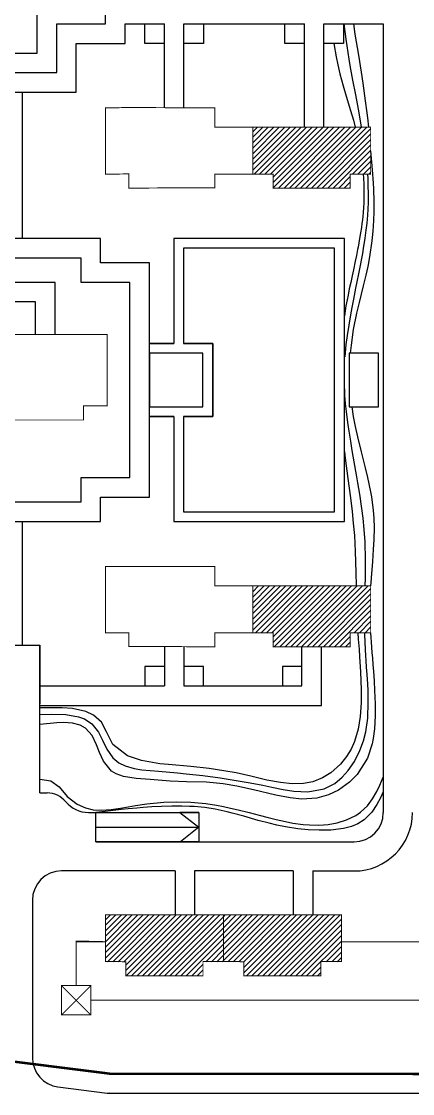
# Model space of a CAD drawing. Extents: x 164940 to 3842273, y 640355 to 1124023.
# Drawn here: x 3723480 to 3725085, y 1081053 to 1085448 of the extents above; entities that cross this region are included whole.
import ezdxf

# ---------------------------------------------------------------- set-up
doc = ezdxf.new("R2010")
doc.units = 0
doc.header["$LTSCALE"] = 1000
doc.header["$MEASUREMENT"] = 0
doc.linetypes.add('ACAD_ISO04W100', pattern=[30.5, 24, -3, 0.5, -3])
for name, color, linetype in [('HACTH', 8, 'Continuous'), ('ROAD', 4, 'Continuous'), ('T-房间', 7, 'Continuous'), ('地裂缝坐标戳', 130, 'Continuous'), ('红线', 1, 'Continuous'), ('道牙', 3, 'Continuous')]:
    doc.layers.add(name, color=color, linetype=linetype)
pattern_1 = [(45, (3422226.21655466, 1110707.083654269), (-11.22532015133644, 11.22532015133644), [])]

msp = doc.modelspace()

# ---------------------------------------------------------------- hatches: boundary and pattern name
at = {"layer": 'HACTH'}
h = msp.add_hatch(dxfattribs=at)
h.set_pattern_fill('ANSI31', color=6, scale=10, style=0)
h.set_pattern_definition(pattern_1)
h.paths.add_polyline_path([(3724428.894483129, 1085014.917411552), (3724428.894483091, 1084822.917410963), (3724512.894483095, 1084822.917410944), (3724512.894483086, 1084764.917410937), (3724828.894483147, 1084764.917410937), (3724828.894483138, 1084822.917410944), (3724912.894483142, 1084822.917410963), (3724912.894483104, 1085014.917411552)])
h = msp.add_hatch(dxfattribs=at)
h.set_pattern_fill('ANSI31', color=6, scale=10, style=0)
h.set_pattern_definition(pattern_1)
h.paths.add_polyline_path([(3724912.894483095, 1083134.041892429), (3724428.89448311, 1083134.041892429), (3724428.894483147, 1082942.04189184), (3724512.894483086, 1082942.041891821), (3724512.894483076, 1082884.041891814), (3724828.894483138, 1082884.041891814), (3724828.894483129, 1082942.04189184), (3724912.894483123, 1082942.04189184)])
h = msp.add_hatch(dxfattribs=at)
h.set_pattern_fill('ANSI31', color=6, scale=10, style=0)
h.set_pattern_definition(pattern_1)
h.paths.add_polyline_path([(3723824.894483106, 1081785.078245633), (3723824.894483069, 1081593.078245063), (3723908.894483063, 1081593.078245044), (3723908.894483063, 1081535.078245037), (3724224.894483125, 1081535.078245037), (3724224.894483116, 1081593.078245044), (3724308.894483045, 1081593.078245063), (3724308.894483082, 1081785.078245633)])
h = msp.add_hatch(dxfattribs=at)
h.set_pattern_fill('ANSI31', color=6, scale=10, style=0)
h.set_pattern_definition(pattern_1)
h.paths.add_polyline_path([(3724792.894483058, 1081785.078245633), (3724308.894483082, 1081785.078245633), (3724308.89448311, 1081593.078245063), (3724392.894483039, 1081593.078245044), (3724392.894483039, 1081535.078245037), (3724708.894483101, 1081535.078245037), (3724708.894483091, 1081593.078245044), (3724792.894483086, 1081593.078245063)])

# ---------------------------------------------------------------- linework, layer by layer
at = {"layer": 'ROAD', "color": 8, "ltscale": 6}
for p, q in [((3723904.892514924, 1085438.08499907), (3724066.895474212, 1085438.08499907)), ((3724146.895474212, 1085438.08499907), (3724640.895474197, 1085438.08499907)), ((3724720.895474197, 1085438.08499907), (3724964.890515607, 1085438.08499907)), ((3723554.894482333, 1082650.533390109), (3723554.894482333, 1082890.533389103)), ((3723554.899274584, 1082724.04189187), (3724066.891078044, 1082724.041890827)), ((3724146.891078044, 1082724.041890827), (3724630.899273798, 1082724.041890827)), ((3723554.8992745, 1082644.041891851), (3724710.899273798, 1082644.041891851)), ((3723754.61821772, 1082205.065092006), (3724208.48231376, 1082205.066092227)), ((3724208.48231376, 1082205.066092227), (3724130.55957414, 1082205.066092227)), ((3723784.894482333, 1082085.086724338), (3724844.882704912, 1082085.086724338))]:
    msp.add_line(p, q, dxfattribs=at)
at = {"layer": 'ROAD', "color": 8}
for p, q in [((3724964.890515607, 1085438.08499907), (3724964.887141481, 1084118.080201641)), ((3724964.887141481, 1084118.080201641), (3724964.882704912, 1082205.086430878)), ((3723444.896878459, 1082890.533388079), (3723554.894482333, 1082890.533389103)), ((3723554.894482333, 1082650.533389103), (3723554.894482333, 1082650.533390109)), ((3723554.894477751, 1082285.086724338), (3723584.894508056, 1082285.086724338)), ((3724674.946476387, 1081965.086724338), (3724844.882702649, 1081965.086724338))]:
    msp.add_line(p, q, dxfattribs=at)
at = {"layer": 'ROAD', "color": 8, "ltscale": 6}
for points in [[(3723444.896878459, 1085238.089104992), (3723624.893352369, 1085238.089104992), (3723624.893352369, 1085438.087430102), (3723824.892514924, 1085438.087430102), (3723824.892514924, 1085638.087430102)], [(3723444.896878459, 1085318.089104992), (3723544.893352369, 1085318.089104992), (3723544.893352369, 1085518.087430102), (3723744.892514924, 1085518.087430102), (3723744.892514924, 1085638.087430102)], [(3723444.896878459, 1085158.089104992), (3723704.893352369, 1085158.089104992), (3723704.893352369, 1085358.087430102), (3723904.892514924, 1085358.087430102), (3723904.892514924, 1085438.08499907)], [(3724066.895474212, 1085358.08499907), (3723986.895474212, 1085358.08499907), (3723986.895474212, 1085438.08499907)], [(3724066.895474212, 1085094.04189349), (3724066.895474212, 1085438.090181228)], [(3724146.895474212, 1085094.041893472), (3724146.895474212, 1085438.090181228)], [(3724226.895474212, 1085438.08499907), (3724226.895474212, 1085358.08499907), (3724146.895474212, 1085358.08499907)], [(3724226.895474212, 1085438.08499907), (3724520.895474197, 1085438.08499907)], [(3724640.895474197, 1085358.08499907), (3724560.895474197, 1085358.08499907), (3724560.895474197, 1085438.08499907)], [(3724640.895474197, 1085014.917411552), (3724640.895474197, 1085438.090181228)], [(3724720.895474197, 1085014.917411552), (3724720.895474197, 1085438.090181228)], [(3724800.895474197, 1085438.08499907), (3724800.895474197, 1085358.08499907), (3724720.895474197, 1085358.08499907)], [(3723484.896878459, 1084558.041893028), (3723484.896878459, 1085158.089104992)], [(3723444.896878477, 1083398.041893028), (3723804.894480405, 1083398.041893028), (3723804.894480405, 1083498.041892637), (3724004.894479642, 1083498.041892637), (3724004.894479642, 1084458.041892637), (3723804.894480405, 1084458.041892637), (3723804.894480405, 1084558.041893028), (3723444.896878477, 1084558.041893028)], [(3724104.892995635, 1083828.041892637), (3724104.892995635, 1083398.041892265), (3724804.894380875, 1083398.041892265), (3724804.894380875, 1084558.041893028), (3724104.892995635, 1084558.041893028), (3724104.892995635, 1084128.041892637)], [(3724144.892995635, 1083828.041892637), (3724144.892995635, 1083438.041892265), (3724764.894380875, 1083438.041892265), (3724764.894380875, 1084518.041893028), (3724144.892995635, 1084518.041893028), (3724144.892995635, 1084128.041892637)], [(3722924.894480405, 1083578.041892637), (3722924.894480405, 1083478.041893028), (3723724.894480405, 1083478.041893028), (3723724.894480405, 1083578.041892637), (3723924.894479642, 1083578.041892637), (3723924.894479642, 1084378.041892637), (3723724.894480405, 1084378.041892637), (3723724.894480405, 1084478.041893028), (3723364.894482352, 1084478.041893028)], [(3723617.989206815, 1084164.041892932), (3723617.989206815, 1084378.041892637), (3723364.89448237, 1084378.041892637)], [(3723537.989206815, 1084164.041892932), (3723537.989206815, 1084298.041892637), (3723324.894482352, 1084298.041892637)], [(3724004.894485053, 1084128.041892637), (3724104.892995635, 1084128.041892637)], [(3724104.892995635, 1084128.041892637), (3724004.894485053, 1084128.041892637)], [(3724144.892995635, 1084128.041892637), (3724264.892995635, 1084128.041892637), (3724264.892995635, 1083828.041892637), (3724144.892995635, 1083828.041892637)], [(3724144.892995635, 1083828.041892637), (3724264.892995635, 1083828.041892637), (3724264.892995635, 1084128.041892637), (3724144.892995635, 1084128.041892637)], [(3724104.892995635, 1083828.041892637), (3724004.894485053, 1083828.041892637)], [(3724004.894485053, 1083828.041892637), (3724104.892995635, 1083828.041892637)], [(3724804.894380875, 1083685.208427504), (3724808.28559255, 1083656.965758548)], [(3724808.28559255, 1083656.965758548), (3724819.156349709, 1083573.529465114)], [(3723484.896878459, 1082890.533388079), (3723484.896878459, 1083398.041893028)], [(3723444.896878459, 1082890.533388079), (3723554.894482333, 1082890.533389103), (3723554.894482333, 1082650.533390109), (3723554.894482333, 1082650.533389103)], [(3723554.8992745, 1082644.041891851), (3724710.899273798, 1082644.041890827), (3724710.899273798, 1082884.041891851)], [(3724066.891078044, 1082884.041891851), (3724066.891078044, 1082724.041890827)], [(3724146.891078044, 1082884.041891851), (3724146.891078044, 1082724.041890827)], [(3724630.899273798, 1082724.041890827), (3724630.899273798, 1082884.041891851)], [(3724066.891078044, 1082804.041890827), (3723986.891078044, 1082804.041890827), (3723986.891078044, 1082724.041890827)], [(3724226.891078044, 1082724.041890827), (3724226.891078044, 1082804.041890827), (3724146.891078044, 1082804.041890827)], [(3724630.899273798, 1082804.041890827), (3724550.899273798, 1082804.041890827), (3724550.899273798, 1082724.041890827)], [(3723554.894477751, 1082285.086723183), (3723554.894482333, 1082650.533387949)], [(3723554.899270719, 1082341.266855196), (3723601.082477568, 1082335.127368242), (3723635.067747569, 1082309.526242696), (3723667.778604392, 1082271.023060427), (3723708.714477753, 1082239.585598566), (3723742.854521738, 1082223.890489124), (3723773.820146451, 1082216.235726447), (3723807.186247313, 1082213.91938337), (3723848.598391561, 1082216.935143051), (3723887.04327408, 1082223.028445755), (3723918.133613326, 1082228.681444087), (3723948.162937051, 1082233.755365115), (3723994.752370499, 1082240.398029842), (3724064.445089547, 1082247.058570933), (3724117.420848476, 1082249.031551302), (3724175.184206821, 1082247.639714841), (3724236.787088167, 1082241.599542395), (3724280.890665993, 1082234.603092436), (3724309.144744312, 1082229.164144591), (3724337.974358786, 1082222.981369261), (3724369.335475171, 1082215.669708223), (3724413.840764089, 1082204.545187586), (3724455.610183354, 1082193.666169018), (3724492.424543349, 1082184.063963023), (3724525.192929458, 1082175.892051019), (3724563.350463908, 1082167.317212903), (3724594.051704777, 1082161.513195009), (3724635.4551844, 1082155.776885942), (3724661.934222931, 1082153.656816491), (3724700.066646094, 1082153.148642768), (3724739.191362903, 1082156.251583555), (3724776.01133107, 1082163.035225616), (3724813.690186504, 1082174.571572383), (3724851.394367635, 1082192.422135443), (3724871.485335443, 1082205.773997501), (3724900.21426875, 1082232.854179618), (3724921.103868678, 1082261.288887773), (3724938.272373116, 1082291.539517295), (3724950.751124451, 1082317.34545133), (3724964.8830388, 1082349.056040411)], [(3724964.88290225, 1082290.175767977), (3724953.206912715, 1082265.408266418), (3724938.552842455, 1082237.783516374), (3724917.076722279, 1082206.191282262), (3724886.227490919, 1082175.061245308), (3724860.306391258, 1082158.478566323), (3724834.360824319, 1082147.42689411), (3724802.027877782, 1082138.729339362), (3724749.096288959, 1082132.328955185), (3724701.279054888, 1082131.801674318), (3724655.954547374, 1082134.110054978), (3724613.854931079, 1082138.361689792), (3724564.066142661, 1082145.965535872), (3724528.140847113, 1082153.109458209), (3724496.170007529, 1082160.555428778), (3724451.652324859, 1082172.388726183), (3724392.853139581, 1082189.241351736), (3724344.36703421, 1082202.652433839), (3724323.740854802, 1082207.878127088), (3724274.683060123, 1082218.427059398), (3724232.000278912, 1082224.868763787), (3724189.029965455, 1082228.925153975), (3724168.943444023, 1082230.092707322), (3724137.657683974, 1082231.099273328), (3724097.441028392, 1082231.124627244), (3724055.020568257, 1082229.871644255), (3724015.505384279, 1082227.774027035), (3723979.962422511, 1082225.268852831), (3723953.40185195, 1082223.068681479), (3723917.865160814, 1082219.755875197), (3723889.099737497, 1082216.820335992), (3723823.926821228, 1082209.594277953), (3723784.894142382, 1082205.065158725)], [(3724208.483547892, 1082205.066092227), (3724208.483812304, 1082085.085790817), (3723784.892857874, 1082085.086724338)], [(3723784.894482389, 1082085.065158725), (3723784.894142382, 1082205.065158725)], [(3724130.533759629, 1082205.085962609), (3724208.482710447, 1082145.085790817), (3724132.847781114, 1082085.085957506)], [(3723784.893065661, 1082145.086724338), (3724208.482710447, 1082145.085790817)], [(3724110.658112064, 1081965.086724301), (3724110.658112045, 1081865.078245745)], [(3724110.946476411, 1081965.086724301), (3724110.946476411, 1081785.078245708)], [(3724190.658112064, 1081965.086724301), (3724190.658112036, 1081785.078245689)], [(3724594.946476387, 1081965.086724338), (3724190.658112064, 1081965.086724301)], [(3724594.946476387, 1081965.086724338), (3724594.946476387, 1081784.686724403)], [(3724674.946476387, 1081965.086724338), (3724674.946476387, 1081784.686724403)]]:
    msp.add_lwpolyline(points, dxfattribs=at)
for points in [[(3724004.894485053, 1083868.041892637), (3724224.892995635, 1083868.041892637), (3724224.892995635, 1084088.041892637), (3724004.894485053, 1084088.041892637)], [(3724824.894380875, 1083868.041892637), (3724944.898959182, 1083868.04203323), (3724944.898959182, 1084088.04203323), (3724824.894380875, 1084088.041892637)], [(3724066.891078044, 1082724.041890827), (3724066.891078044, 1082724.041890827)]]:
    msp.add_lwpolyline(points, close=True, dxfattribs=at)
msp.add_lwpolyline([(3724110.946476411, 1081965.086724301), (3723644.894482324, 1081965.086724263, 0.4142135623506111), (3723524.894482333, 1081845.086724263), (3723524.894482333, 1081199.156540044, 0.3780738280428828), (3723629.940050662, 1081080.091998827), (3723831.619291173, 1081054.761212756, 0.03109603935615512), (3723846.501601243, 1081053.825775654), (3725977.153427338, 1081052.545225237)], format="xyb", dxfattribs=at)
for centre, radius, start, end in [((3723584.894482333, 1082185.086724338), 100, 39.51390510129277, 90), ((3723754.617953261, 1082325.065092006), 120, 219.5139051012927, 270.0001334021322)]:
    msp.add_arc(centre, radius, start, end, dxfattribs=at)
at = {"layer": 'ROAD', "color": 8}
for centre, radius in [((3724844.882704912, 1082205.086724338), 120), ((3724844.882702649, 1082205.086724338), 240)]:
    msp.add_arc(centre, radius, 270, 359.9998399174414, dxfattribs=at)
at = {"layer": 'T-房间', "ltscale": 6, "const_width": 4}
for points in [[(3724428.894483101, 1085014.917411552), (3724272.894483123, 1085014.917411514), (3724272.894483114, 1085094.917411458), (3723920.894483112, 1085094.917411514), (3723824.894483143, 1085094.917411496), (3723824.894483097, 1084822.917410963), (3723920.894483093, 1084822.917410926), (3723920.894483093, 1084764.917410956), (3724272.894483142, 1084764.917410937), (3724272.894483132, 1084822.917410926), (3724428.894483138, 1084822.917410944)], [(3724912.894483104, 1085014.917411552), (3724428.894483129, 1085014.917411552), (3724428.894483091, 1084822.917410963), (3724512.894483095, 1084822.917410944), (3724512.894483086, 1084764.917410937), (3724828.894483147, 1084764.917410937), (3724828.894483138, 1084822.917410944), (3724912.894483142, 1084822.917410963)], [(3723831.083931232, 1084164.041892894), (3723324.894482426, 1084164.041892969), (3723324.894482426, 1084164.041892969), (3723324.894482361, 1083872.041892436), (3723324.894482343, 1083814.04189241), (3723735.083931236, 1083814.041892373), (3723735.083931236, 1083872.041892343), (3723831.083931232, 1083872.041892362)], [(3724428.89448311, 1083134.041892485), (3724272.894483132, 1083134.041892466), (3724272.894483132, 1083214.041892391), (3723920.89448313, 1083214.041892447), (3723824.894483153, 1083214.041892429), (3723824.894483106, 1082942.041891896), (3723920.894483112, 1082942.041891877), (3723920.894483102, 1082884.041891907), (3724272.894483151, 1082884.04189187), (3724272.894483151, 1082942.041891877), (3724428.894483147, 1082942.041891877)], [(3724912.894483095, 1083134.041892429), (3724428.894483119, 1083134.041892429), (3724428.894483082, 1082942.04189184), (3724512.894483086, 1082942.041891821), (3724512.894483076, 1082884.041891814), (3724828.894483138, 1082884.041891814), (3724828.894483129, 1082942.04189184), (3724912.894483123, 1082942.04189184)], [(3724308.894483082, 1081785.078245633), (3723824.894483106, 1081785.078245633), (3723824.894483069, 1081593.078245063), (3723908.894483063, 1081593.078245044), (3723908.894483063, 1081535.078245037), (3724224.894483125, 1081535.078245037), (3724224.894483116, 1081593.078245044), (3724308.89448311, 1081593.078245063)], [(3724792.894483058, 1081785.078245633), (3724308.894483082, 1081785.078245633), (3724308.894483045, 1081593.078245063), (3724392.894483039, 1081593.078245044), (3724392.894483039, 1081535.078245037), (3724708.894483101, 1081535.078245037), (3724708.894483091, 1081593.078245044), (3724792.894483086, 1081593.078245063)], [(3723644.658111993, 1081375.078245), (3723764.658111993, 1081375.078245), (3723764.658111993, 1081495.078245), (3723644.658111993, 1081495.078245)]]:
    msp.add_lwpolyline(points, close=True, dxfattribs=at)
for points in [[(3723764.658111993, 1081435.078245), (3725837.346764037, 1081435.078245018), (3725997.346763348, 1081595.078245018), (3725997.346761113, 1082123.804639251)], [(3723824.894483078, 1081675.078245), (3723704.658112003, 1081675.078245018), (3723704.658111993, 1081495.078245)], [(3725165.34229188, 1081675.078244758), (3724792.894483076, 1081675.078244813)], [(3723644.658111993, 1081495.078245), (3723764.658111993, 1081375.078245)], [(3723764.658111993, 1081495.078245), (3723644.658111993, 1081375.078245)]]:
    msp.add_lwpolyline(points, dxfattribs=at)
at = {"layer": '地裂缝坐标戳', "color": 8, "ltscale": 6}
for points in [[(3724875.958594771, 1085014.917411552), (3724871.592353748, 1085039.945709006), (3724862.651198952, 1085088.879038029), (3724851.574349346, 1085147.34034608), (3724840.151917662, 1085207.578768217), (3724829.307997271, 1085267.170332287), (3724824.859848002, 1085293.014429499), (3724812.042417459, 1085375.222597372), (3724803.837742263, 1085438.08499907)], [(3724842.219606534, 1085438.08499907), (3724848.270028111, 1085395.570387811), (3724862.357053876, 1085309.186587044), (3724873.981646111, 1085239.461767439), (3724880.874673629, 1085194.767709159), (3724890.810933148, 1085122.769294222), (3724896.905017456, 1085073.20842103), (3724899.256029043, 1085052.804672782), (3724903.39952763, 1085014.917411552)], [(3724761.586874368, 1085358.08499907), (3724771.000120871, 1085302.917997976), (3724777.91343387, 1085270.254591227), (3724786.834124744, 1085233.711469796), (3724800.626632495, 1085183.581581366), (3724813.055833818, 1085141.416718893), (3724830.651046921, 1085082.43230014), (3724841.897853713, 1085043.026341804), (3724849.397034969, 1085014.917411552)], [(3724912.894483123, 1084917.770356321), (3724919.327968674, 1084840.033561875), (3724922.774687082, 1084785.605255541), (3724923.875967151, 1084762.481215996), (3724925.408184052, 1084708.264135857), (3724925.425776511, 1084667.943170768), (3724924.512521641, 1084632.40313542), (3724921.979482936, 1084588.03930153), (3724918.251346776, 1084548.509596594), (3724908.493925955, 1084482.530021564), (3724900.835360818, 1084444.05552714), (3724892.818454139, 1084408.476126109), (3724881.944255175, 1084363.753382888), (3724865.118704287, 1084296.196575732), (3724854.890501171, 1084252.692232624), (3724841.474045476, 1084185.384237085), (3724832.525933634, 1084121.103434627), (3724829.44952349, 1084088.041897983)], [(3724882.274072047, 1084822.917410963), (3724883.648338903, 1084803.66226944), (3724884.710420238, 1084782.92031153), (3724885.380914405, 1084759.202924994), (3724885.315327754, 1084726.026140255), (3724884.54840753, 1084702.783158188), (3724883.583938301, 1084685.513215893), (3724881.942243285, 1084664.134633605), (3724880.463616986, 1084648.658601408), (3724878.950892536, 1084634.846171987), (3724877.083352551, 1084619.608552855), (3724874.875680588, 1084603.349819341), (3724871.568342371, 1084581.37435804), (3724867.630734721, 1084557.683514234), (3724861.257439747, 1084522.886969586), (3724859.351381863, 1084513.062657852), (3724854.412248123, 1084488.459147391), (3724849.459974913, 1084464.679704745), (3724841.954102114, 1084429.599677556), (3724836.57639005, 1084404.732610033), (3724830.898708411, 1084378.339221579), (3724825.213224262, 1084351.395775498), (3724820.084895406, 1084326.278338608), (3724816.251657818, 1084306.731086829), (3724811.616651582, 1084281.805488904), (3724804.894380875, 1084241.650744126)], [(3724807.99583352, 1084072.806666222), (3724812.959763313, 1084123.479270496), (3724817.668696463, 1084159.923391909), (3724824.141401414, 1084202.360908863), (3724831.542886578, 1084245.228145987), (3724837.186808808, 1084275.603930176), (3724843.782916328, 1084309.609662452), (3724852.643237242, 1084353.97174864), (3724857.91960432, 1084380.185360432), (3724864.504818514, 1084413.182148904), (3724871.098842731, 1084447.07231053), (3724876.452347774, 1084475.70797135), (3724880.148894906, 1084496.367777017), (3724883.796233226, 1084517.745553748), (3724890.373765713, 1084560.081490286), (3724894.67488813, 1084592.170878806), (3724898.019815141, 1084621.717123807), (3724900.855097992, 1084653.311736052), (3724902.501484955, 1084678.424993668), (3724903.627144245, 1084705.913799208), (3724903.994863534, 1084741.613205009), (3724903.295809513, 1084774.840837055), (3724901.99802202, 1084802.684569926), (3724900.677110597, 1084822.917410963)], [(3724890.994467305, 1083134.413067576), (3724891.453809094, 1083164.963509709), (3724891.688802483, 1083241.252445251), (3724889.776040658, 1083314.436341998), (3724886.674875587, 1083364.680948936), (3724882.144357681, 1083411.91182711), (3724877.298998225, 1083451.224011191), (3724868.655541519, 1083509.901379653), (3724860.943208968, 1083556.427189343), (3724855.298359076, 1083588.800883823), (3724845.757378953, 1083642.28213421), (3724837.568661001, 1083688.529582404), (3724830.962243907, 1083727.262955763), (3724824.481936626, 1083767.772099589), (3724819.217376027, 1083803.903740019), (3724813.55001523, 1083848.837352105), (3724810.16351804, 1083881.611616769), (3724807.584779987, 1083913.384035592), (3724804.938208543, 1083972.389044341)], [(3724835.505854439, 1083868.04190508), (3724841.632613799, 1083828.679141075), (3724849.653804459, 1083787.130616651), (3724858.958770389, 1083745.286845107), (3724874.090312121, 1083683.353433617), (3724890.312105415, 1083618.412559674), (3724899.684961213, 1083578.806392987), (3724911.886999344, 1083520.165751007), (3724915.664114177, 1083498.607993618), (3724923.062822612, 1083443.240623557), (3724925.564540884, 1083410.915462681), (3724926.681050954, 1083372.406882093), (3724925.792917021, 1083324.17733739), (3724923.625581924, 1083283.210056414), (3724920.034691066, 1083233.775926594), (3724914.897767937, 1083166.420788959), (3724913.616513133, 1083146.707383291), (3724912.894483095, 1083134.041888852)], [(3724819.156349709, 1083573.529465114), (3724829.570738904, 1083495.089005333), (3724836.53808384, 1083438.402540059), (3724841.695240054, 1083390.463324812), (3724846.024725603, 1083340.894662876), (3724849.828619434, 1083275.117654399), (3724852.283934213, 1083189.450780329), (3724853.213962547, 1083134.041892429)], [(3724860.421322955, 1082942.04189184), (3724862.277703824, 1082915.405878247), (3724865.244954878, 1082874.513963618), (3724867.501227658, 1082842.790413675), (3724871.26704078, 1082781.683103264), (3724873.829490708, 1082707.384493396), (3724873.536146877, 1082654.613321506), (3724869.837242549, 1082598.576931943), (3724861.428199558, 1082546.449550845), (3724846.377935957, 1082495.702760135), (3724832.325328475, 1082464.369216551), (3724814.051505474, 1082434.124768273), (3724788.677037152, 1082402.571312644), (3724749.957790652, 1082367.777067431), (3724715.515519602, 1082346.33766), (3724675.591023777, 1082330.8010359), (3724637.039375694, 1082323.657583211), (3724590.288078476, 1082322.579024498), (3724542.708452407, 1082327.49599249), (3724487.397860045, 1082338.008148697), (3724421.564258177, 1082353.501638499), (3724361.267104464, 1082367.015534741), (3724310.838664694, 1082376.306686968), (3724250.506723447, 1082385.230925855), (3724175.304357473, 1082393.71575971), (3724083.548370402, 1082401.543197249), (3724047.551050147, 1082404.269496285), (3723972.163058331, 1082417.828475413), (3723914.618498923, 1082437.752140042), (3723855.004546268, 1082484.117197943), (3723828.958508464, 1082535.426040766), (3723808.417843644, 1082574.578307577), (3723775.579380643, 1082604.510674131), (3723744.149412083, 1082619.003196572), (3723689.507932419, 1082630.704765421), (3723647.075925654, 1082633.835246813), (3723570.154818173, 1082633.771499422), (3723554.894482119, 1082633.771499608)], [(3724912.894483123, 1082942.04189184), (3724914.015529443, 1082921.283509851), (3724915.068832094, 1082904.167052236), (3724916.660987556, 1082880.745660112), (3724918.111890879, 1082860.905975894), (3724919.91722443, 1082837.269924906), (3724921.939629119, 1082811.273744133), (3724924.152738925, 1082782.343730245), (3724925.445695937, 1082764.67256232), (3724927.01093843, 1082741.800256119), (3724929.078720275, 1082706.66559317), (3724930.416360319, 1082676.607615807), (3724931.142165938, 1082652.008319729), (3724931.498201925, 1082621.355038629), (3724931.340245845, 1082600.703430184), (3724928.689671641, 1082547.414796044), (3724923.587386411, 1082507.667995904), (3724919.298415536, 1082486.229904079), (3724899.769180024, 1082427.345705301), (3724857.273673357, 1082360.946111222), (3724826.097334556, 1082329.407467496), (3724780.633120209, 1082296.454970547), (3724739.82805345, 1082276.635071196), (3724691.544566674, 1082263.467022189), (3724630.125857851, 1082259.98602121), (3724582.894996859, 1082264.442107592), (3724523.272395458, 1082275.631459773), (3724431.947450692, 1082297.448336155), (3724364.041774094, 1082312.598378648), (3724307.171555011, 1082322.426307042), (3724239.360207262, 1082328.923758947), (3724156.99513004, 1082330.931996078), (3724090.576528728, 1082333.734730229), (3724008.176371677, 1082339.716528308), (3723951.163317168, 1082343.833539811), (3723898.13368433, 1082352.871496425), (3723868.034642709, 1082363.822180823), (3723850.158731591, 1082374.39032101), (3723816.055969473, 1082415.141140529), (3723799.823140007, 1082451.149377421), (3723787.806634873, 1082482.052610525), (3723770.023707643, 1082520.079517131), (3723743.48120895, 1082550.721890059), (3723720.530064654, 1082563.043772512), (3723689.604146823, 1082570.808157258), (3723653.858881796, 1082573.193735768), (3723625.822188284, 1082572.286414512), (3723554.894482333, 1082565.086725344)], [(3723555.923581066, 1082606.37252095), (3723602.589620313, 1082607.794538931), (3723662.154394386, 1082606.335745555), (3723714.225483088, 1082597.460647997), (3723738.939654872, 1082588.260705498), (3723769.38480255, 1082568.080484968), (3723795.841574956, 1082533.759128907), (3723812.362264281, 1082501.724019413), (3723830.742451025, 1082464.525200546), (3723854.331506042, 1082429.529959176), (3723879.114941739, 1082408.819349528), (3723905.339946633, 1082395.987571859), (3723941.958551368, 1082385.649347183), (3723974.538528331, 1082380.371925113), (3724042.551187387, 1082373.850207598), (3724120.642508341, 1082367.049989187), (3724156.1263883, 1082363.680162103), (3724197.519622602, 1082359.381086928), (3724223.638940014, 1082356.407182467), (3724296.055080805, 1082346.8869849), (3724369.595812455, 1082335.273987491), (3724417.801932253, 1082326.639064298), (3724470.88025254, 1082316.262550344), (3724508.047907015, 1082308.517064274), (3724553.730699902, 1082299.279833873), (3724597.05262265, 1082292.398838707), (3724654.992686834, 1082289.217209172), (3724722.238111932, 1082301.348942564), (3724765.535829289, 1082324.353913822), (3724795.351295423, 1082349.151833047), (3724820.611318674, 1082377.046230183), (3724846.180585686, 1082413.817556173), (3724869.076630117, 1082458.522837971), (3724883.718610041, 1082499.19283104), (3724892.788873071, 1082535.734492698), (3724900.688400099, 1082591.057516382), (3724903.308325287, 1082657.663980749), (3724902.047121029, 1082705.633393292), (3724900.720338494, 1082730.549597283), (3724898.054686783, 1082770.18538284), (3724895.801808283, 1082800.760106695), (3724893.979338909, 1082826.130321928), (3724892.520705627, 1082848.440787204), (3724891.25938068, 1082871.356846717), (3724889.908448773, 1082905.924084008), (3724889.282790458, 1082932.188697205), (3724889.127247881, 1082942.04189184)]]:
    msp.add_lwpolyline(points, dxfattribs=at)
at = {"layer": '红线', "color": 8, "linetype": 'ACAD_ISO04W100', "const_width": 10}
msp.add_lwpolyline([(3726197.339290081, 1087165.430173472), (3726197.346945608, 1090295.988684025), (3725947.348249739, 1090546.808824864), (3724647.54870124, 1090551.06773951), (3723867.982304644, 1090510.586261236), (3723074.238707617, 1090369.236356866), (3720452.680559836, 1090233.135638227), (3720302.308689149, 1090225.308642191), (3720052.458282847, 1089962.350631923), (3720050.245821567, 1087314.379733157), (3720050.118282463, 1087163.790173203), (3720047.343629066, 1083835.896286414), (3720045.497204892, 1081485.964490873), (3720295.300534049, 1081235.814163469), (3720445.298347238, 1081235.729201537), (3723045.22639606, 1081234.160205935), (3723845.158904528, 1081133.689184793), (3725947.339249074, 1081132.429184587), (3726197.346945608, 1081382.265607853), (3726197.339290081, 1083971.689649996)], close=True, dxfattribs=at)
at = {"layer": '道牙', "color": 8, "ltscale": 100}
msp.add_line((3725977.414623683, 1081052.545067304), (3723840.464329699, 1081053.829403174), dxfattribs=at)

doc.saveas('drawing.dxf')
